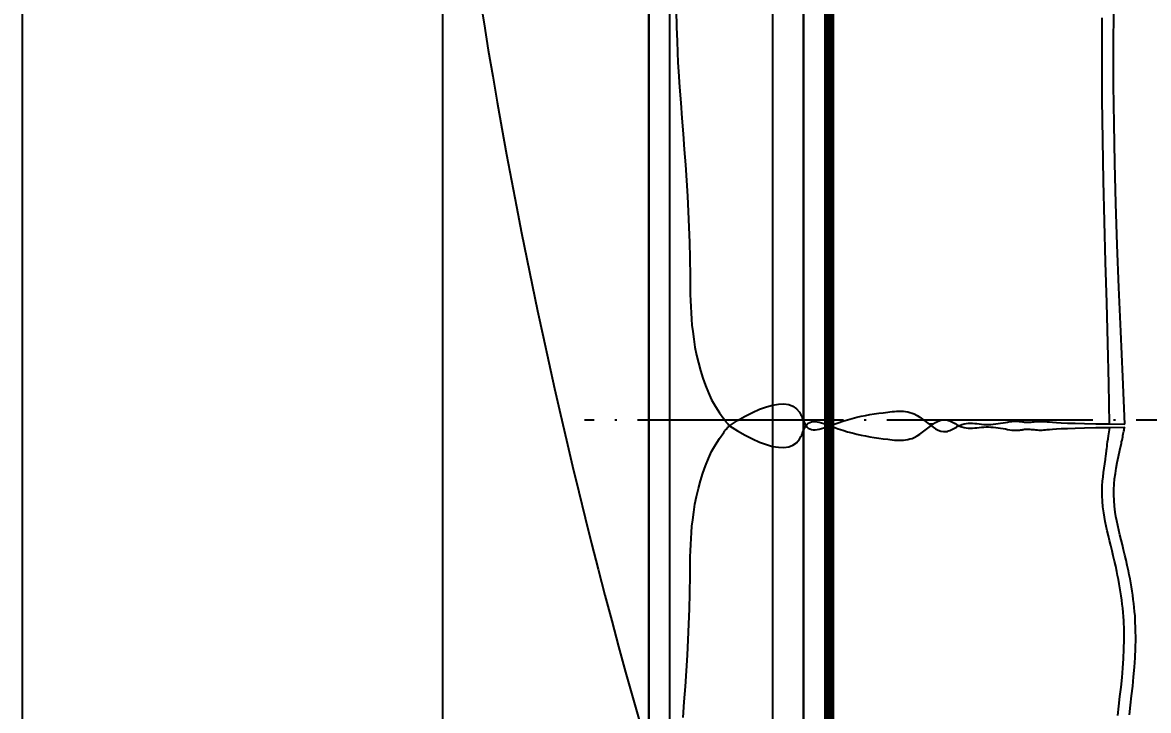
# Model space of a CAD drawing. Extents: x 11992 to 29481, y -6727 to 6811.
# Drawn here: x 11992 to 13085, y -2596 to -1928 of the extents above; entities that cross this region are included whole.
import ezdxf

# ---------------------------------------------------------------- set-up
doc = ezdxf.new("R2010")
doc.units = 0
doc.header["$MEASUREMENT"] = 0
doc.linetypes.add('DOTE', pattern=[2.42, 2, -0.2, 0.02, -0.2])
doc.layers.get('0').update_dxf_attribs({"color": 8, "linetype": 'CONTINUOUS'})
for name, color, linetype in [('FF-FINISH【完成面】', 8, 'CONTINUOUS'), ('WALL', 8, 'CONTINUOUS'), ('zoylight 4标注', 9, 'CONTINUOUS'), ('zoylight 5回路', 4, 'CONTINUOUS')]:
    doc.layers.add(name, color=color, linetype=linetype)
doc.layers.add('zoylight 1灯带', color=1, linetype='CONTINUOUS', lineweight=30)
doc.styles.add('XZC', font='SIMPLEX.SHX', dxfattribs={"width": 0.7, "bigfont": 'hztxt.shx'})
doc.linetypes.add('LED_LINE', pattern='A,12.7,-5.08,["LED",XZC,S=2.54,R=0,X=-2.54,Y=-1.27],-6.35', length=24.13)

msp = doc.modelspace()

# ---------------------------------------------------------------- linework, layer by layer
for p, q in [((12599.6, -4169.4, 559.6), (12599.6, 430.6, 559.6)), ((12599.6, -4169.4, 379.6), (12599.6, 430.6, 379.6)), ((12599.6, -669.4, -2440.4), (12599.6, -3969.4, -2440.4)), ((12749.6, -3145.1, -2454.7), (12749.6, -1309.2, -2296.9)), ((12749.6, -1351.3, -2454.7), (12749.6, -2152.9, -1603.9)), ((12749.6, -1427.7, -2074.7), (12749.6, -3178.8, -2024.7)), ((12626.1, -1916.2, -2140.4), (12626.5, -1932.8, -2140.4)), ((13039.6, -1963.2, -2140.4), (13039.8, -1923.6, -2140.4)), ((13050.8, -1952.3, -2140.4), (13051.1, -1915.9, -2140.4)), ((12626.5, -1932.8, -2140.4), (12627, -1946.3, -2140.4)), ((12627, -1946.3, -2140.4), (12627.4, -1957.4, -2140.4)), ((13050.8, -1989.1, -2140.4), (13050.8, -1952.3, -2140.4)), ((12627.4, -1957.4, -2140.4), (12627.9, -1967, -2140.4)), ((12627.9, -1967, -2140.4), (12628.5, -1975.8, -2140.4)), ((13039.8, -2002.8, -2140.4), (13039.6, -1963.2, -2140.4)), ((12628.5, -1975.8, -2140.4), (12629.5, -1990.9, -2140.4)), ((13051.3, -2026.5, -2140.4), (13050.8, -1989.1, -2140.4)), ((12629.5, -1990.9, -2140.4), (12630.6, -2006, -2140.4)), ((12630.6, -2006, -2140.4), (12631.7, -2021.1, -2140.4)), ((13040.3, -2042.4, -2140.4), (13039.8, -2002.8, -2140.4)), ((12631.7, -2021.1, -2140.4), (12632.8, -2036.2, -2140.4)), ((13052, -2064.7, -2140.4), (13051.3, -2026.5, -2140.4)), ((12632.8, -2036.2, -2140.4), (12634, -2051.3, -2140.4)), ((13041, -2081.9, -2140.4), (13040.3, -2042.4, -2140.4)), ((12634, -2051.3, -2140.4), (12635.1, -2066.4, -2140.4)), ((13053.1, -2103.8, -2140.4), (13052, -2064.7, -2140.4)), ((12635.1, -2066.4, -2140.4), (12636.1, -2081.5, -2140.4)), ((12636.1, -2081.5, -2140.4), (12637.1, -2096.6, -2140.4)), ((13041.9, -2121.4, -2140.4), (13041, -2081.9, -2140.4)), ((12637.1, -2096.6, -2140.4), (12637.9, -2111.6, -2140.4)), ((12749.6, -2103.1, -2024.7), (12749.6, -2137.7, -2024.7)), ((13054.4, -2143.9, -2140.4), (13053.1, -2103.8, -2140.4)), ((12637.9, -2111.6, -2140.4), (12638.6, -2126.7, -2140.4)), ((12638.6, -2126.7, -2140.4), (12639.1, -2141.7, -2140.4)), ((13043, -2160.9, -2140.4), (13041.9, -2121.4, -2140.4)), ((12639.1, -2141.7, -2140.4), (12639.4, -2156.7, -2140.4)), ((12749.6, -3288.5, -2454.7), (12749.6, -2148.3, -1603.9)), ((13055.9, -2185.3, -2140.4), (13054.4, -2143.9, -2140.4)), ((12639.4, -2156.7, -2140.4), (12639.5, -2162.6, -2140.4)), ((12639.5, -2162.6, -2140.4), (12639.6, -2168.5, -2140.4)), ((13044.1, -2200.2, -2140.4), (13043, -2160.9, -2140.4)), ((12639.6, -2168.5, -2140.4), (12639.6, -2174.4, -2140.4)), ((12639.6, -2174.4, -2140.4), (12639.7, -2180.3, -2140.4)), ((12749.6, -2169.6, -2024.7), (12749.6, -2498.9, -2020.1)), ((12639.7, -2180.3, -2140.4), (12639.8, -2186.2, -2140.4)), ((13057.7, -2227.9, -2140.4), (13055.9, -2185.3, -2140.4)), ((12639.8, -2186.2, -2140.4), (12639.9, -2192.1, -2140.4)), ((12639.9, -2192.1, -2140.4), (12640.1, -2198, -2140.4)), ((12640.1, -2198, -2140.4), (12640.3, -2204, -2140.4)), ((12640.3, -2204, -2140.4), (12640.6, -2210, -2140.4)), ((13045.1, -2239.5, -2140.4), (13044.1, -2200.2, -2140.4)), ((12640.6, -2210, -2140.4), (12641, -2215.9, -2140.4)), ((12641, -2215.9, -2140.4), (12641.5, -2221.9, -2140.4)), ((12641.5, -2221.9, -2140.4), (12642.2, -2227.9, -2140.4)), ((12642.2, -2227.9, -2140.4), (12643.2, -2235.6, -2140.4)), ((12749.6, -2310.4, -1607), (12749.6, -2223.1, -2015)), ((13059.6, -2272.1, -2140.4), (13057.7, -2227.9, -2140.4)), ((12643.2, -2235.6, -2140.4), (12644.4, -2243.2, -2140.4)), ((13046.1, -2278.7, -2140.4), (13045.1, -2239.5, -2140.4)), ((12644.4, -2243.2, -2140.4), (12645.9, -2250.9, -2140.4)), ((12645.9, -2250.9, -2140.4), (12647.7, -2258.4, -2140.4)), ((12647.7, -2258.4, -2140.4), (12649.7, -2265.9, -2140.4)), ((12649.7, -2265.9, -2140.4), (12652, -2273.2, -2140.4)), ((12652, -2273.2, -2140.4), (12654.5, -2280.4, -2140.4)), ((13061.7, -2317.9, -2140.4), (13059.6, -2272.1, -2140.4)), ((12654.5, -2280.4, -2140.4), (12657.4, -2287.4, -2140.4)), ((13046.9, -2317.7, -2140.4), (13046.1, -2278.7, -2140.4)), ((12657.4, -2287.4, -2140.4), (12660.6, -2294.2, -2140.4)), ((12660.6, -2294.2, -2140.4), (12664.2, -2300.8, -2140.4)), ((12664.2, -2300.8, -2140.4), (12668.1, -2307, -2140.4)), ((12700.2, -2306.5, -2140.4), (12707.1, -2303.4, -2140.4)), ((12707.1, -2303.4, -2140.4), (12713.7, -2301, -2140.4)), ((12713.7, -2301, -2140.4), (12719.8, -2299.4, -2140.4)), ((12719.8, -2299.4, -2140.4), (12725.5, -2298.4, -2140.4)), ((12725.5, -2298.4, -2140.4), (12730.7, -2298.3, -2140.4)), ((12730.7, -2298.3, -2140.4), (12735.4, -2299, -2140.4)), ((12735.4, -2299, -2140.4), (12739.5, -2300.5, -2140.4)), ((12739.5, -2300.5, -2140.4), (12743, -2302.9, -2140.4)), ((12743, -2302.9, -2140.4), (12745.8, -2306.2, -2140.4)), ((12745.8, -2306.2, -2140.4), (12746.6, -2307.5, -2140.4)), ((12827.1, -2306.8, -2140.4), (12831.5, -2306.2, -2140.4)), ((12831.5, -2306.2, -2140.4), (12833.7, -2306, -2140.4)), ((12833.7, -2306, -2140.4), (12835.8, -2305.8, -2140.4)), ((12835.8, -2305.8, -2140.4), (12838, -2305.6, -2140.4)), ((12838, -2305.6, -2140.4), (12840.2, -2305.4, -2140.4)), ((12840.2, -2305.4, -2140.4), (12842.3, -2305.3, -2140.4)), ((12842.3, -2305.3, -2140.4), (12844.5, -2305.3, -2140.4)), ((12844.5, -2305.3, -2140.4), (12846.7, -2305.4, -2140.4)), ((12846.7, -2305.4, -2140.4), (12848.9, -2305.7, -2140.4)), ((12848.9, -2305.7, -2140.4), (12851, -2306, -2140.4)), ((12851, -2306, -2140.4), (12853.1, -2306.5, -2140.4)), ((12668.1, -2307, -2140.4), (12672.3, -2312.9, -2140.4)), ((12672.3, -2312.9, -2140.4), (12672.8, -2313.5, -2140.4)), ((12672.8, -2313.5, -2140.4), (12673.2, -2314, -2140.4)), ((12673.2, -2314, -2140.4), (12673.6, -2314.6, -2140.4)), ((12673.6, -2314.6, -2140.4), (12674.1, -2315.1, -2140.4)), ((12674.1, -2315.1, -2140.4), (12674.5, -2315.7, -2140.4)), ((12674.5, -2315.7, -2140.4), (12675, -2316.2, -2140.4)), ((12675, -2316.2, -2140.4), (12675.5, -2316.8, -2140.4)), ((12675.5, -2316.8, -2140.4), (12675.9, -2317.3, -2140.4)), ((12677.9, -2319.4, -2140.4), (12685.6, -2314.5, -2140.4)), ((12685.6, -2314.5, -2140.4), (12693, -2310.2, -2140.4)), ((12693, -2310.2, -2140.4), (12700.2, -2306.5, -2140.4)), ((12746.6, -2307.5, -2140.4), (12747.3, -2308.9, -2140.4)), ((12747.3, -2308.9, -2140.4), (12748, -2310.3, -2140.4)), ((12748, -2310.3, -2140.4), (12748.6, -2311.8, -2140.4)), ((12748.6, -2311.8, -2140.4), (12749.2, -2313.3, -2140.4)), ((12749.2, -2313.3, -2140.4), (12749.8, -2314.7, -2140.4)), ((12749.6, -2308.3, -1607.6), (12749.6, -2309.4, -2008.9)), ((12749.6, -2330.3, -2007.5), (12749.6, -2310.6, -2008.9)), ((12749.8, -2314.7, -2140.4), (12750.5, -2316.1, -2140.4)), ((12750.5, -2316.1, -2140.4), (12751.1, -2317.5, -2140.4)), ((12753.4, -2318, -2140.4), (12754.4, -2317.1, -2140.4)), ((12754.4, -2317.1, -2140.4), (12755.8, -2316.3, -2140.4)), ((12755.8, -2316.3, -2140.4), (12757.4, -2315.7, -2140.4)), ((12757.4, -2315.7, -2140.4), (12759.1, -2315.5, -2140.4)), ((12759.1, -2315.5, -2140.4), (12761, -2315.5, -2140.4)), ((12761, -2315.5, -2140.4), (12762.9, -2315.7, -2140.4)), ((12762.9, -2315.7, -2140.4), (12765, -2316.1, -2140.4)), ((12765, -2316.1, -2140.4), (12767.2, -2316.6, -2140.4)), ((12767.2, -2316.6, -2140.4), (12769.4, -2317.3, -2140.4)), ((12778.4, -2318.3, -2140.4), (12783.3, -2316.5, -2140.4)), ((12783.3, -2316.5, -2140.4), (12788, -2314.9, -2140.4)), ((12788, -2314.9, -2140.4), (12792.6, -2313.6, -2140.4)), ((12792.6, -2313.6, -2140.4), (12797, -2312.3, -2140.4)), ((12797, -2312.3, -2140.4), (12801.4, -2311.2, -2140.4)), ((12801.4, -2311.2, -2140.4), (12805.7, -2310.3, -2140.4)), ((12805.7, -2310.3, -2140.4), (12810, -2309.4, -2140.4)), ((12810, -2309.4, -2140.4), (12814.2, -2308.7, -2140.4)), ((12814.2, -2308.7, -2140.4), (12818.5, -2308, -2140.4)), ((12818.5, -2308, -2140.4), (12822.8, -2307.4, -2140.4)), ((12822.8, -2307.4, -2140.4), (12827.1, -2306.8, -2140.4)), ((12853.1, -2306.5, -2140.4), (12855.2, -2307.1, -2140.4)), ((12855.2, -2307.1, -2140.4), (12857.3, -2308, -2140.4)), ((12857.3, -2308, -2140.4), (12860, -2309.4, -2140.4)), ((12860, -2309.4, -2140.4), (12862.7, -2311.1, -2140.4)), ((12862.7, -2311.1, -2140.4), (12865.3, -2313, -2140.4)), ((12865.3, -2313, -2140.4), (12867.9, -2315, -2140.4)), ((12867.9, -2315, -2140.4), (12870.5, -2317, -2140.4)), ((12870.5, -2317, -2140.4), (12873, -2319, -2140.4)), ((12875.5, -2318, -2140.4), (12878, -2316.3, -2140.4)), ((12878, -2316.3, -2140.4), (12880.5, -2315, -2140.4)), ((12880.5, -2315, -2140.4), (12883, -2314.1, -2140.4)), ((12883, -2314.1, -2140.4), (12885.6, -2313.6, -2140.4)), ((12885.6, -2313.6, -2140.4), (12888.1, -2313.7, -2140.4)), ((12888.1, -2313.7, -2140.4), (12889.4, -2314, -2140.4)), ((12889.4, -2314, -2140.4), (12890.6, -2314.4, -2140.4)), ((12890.6, -2314.4, -2140.4), (12891.9, -2314.8, -2140.4)), ((12891.9, -2314.8, -2140.4), (12893.2, -2315.4, -2140.4)), ((12893.2, -2315.4, -2140.4), (12894.4, -2316.1, -2140.4)), ((12894.4, -2316.1, -2140.4), (12895.7, -2316.7, -2140.4)), ((12895.7, -2316.7, -2140.4), (12897, -2317.4, -2140.4)), ((12907.6, -2317.3, -2140.4), (12909.7, -2317.1, -2140.4)), ((12909.7, -2317.1, -2140.4), (12911.8, -2317, -2140.4)), ((12911.8, -2317, -2140.4), (12913.9, -2317.1, -2140.4)), ((12913.9, -2317.1, -2140.4), (12916, -2317.2, -2140.4)), ((12938.8, -2317.4, -2140.4), (12941.1, -2317, -2140.4)), ((12941.1, -2317, -2140.4), (12943.5, -2316.6, -2140.4)), ((12943.5, -2316.6, -2140.4), (12945.7, -2316.2, -2140.4)), ((12945.7, -2316.2, -2140.4), (12947.9, -2315.9, -2140.4)), ((12947.9, -2315.9, -2140.4), (12950.1, -2315.5, -2140.4)), ((12950.1, -2315.5, -2140.4), (12952.1, -2315.3, -2140.4)), ((12952.1, -2315.3, -2140.4), (12954, -2315.1, -2140.4)), ((12954, -2315.1, -2140.4), (12955.8, -2315, -2140.4)), ((12955.8, -2315, -2140.4), (12956.8, -2315, -2140.4)), ((12956.8, -2315, -2140.4), (12957.7, -2315, -2140.4)), ((12957.7, -2315, -2140.4), (12958.6, -2315.1, -2140.4)), ((12958.6, -2315.1, -2140.4), (12959.4, -2315.2, -2140.4)), ((12959.4, -2315.2, -2140.4), (12960.3, -2315.3, -2140.4)), ((12960.3, -2315.3, -2140.4), (12961.1, -2315.4, -2140.4)), ((12961.1, -2315.4, -2140.4), (12961.9, -2315.5, -2140.4)), ((12961.9, -2315.5, -2140.4), (12962.6, -2315.7, -2140.4)), ((12962.6, -2315.7, -2140.4), (12963.4, -2315.8, -2140.4)), ((12963.4, -2315.8, -2140.4), (12964.2, -2315.9, -2140.4)), ((12964.2, -2315.9, -2140.4), (12964.9, -2316, -2140.4)), ((12964.9, -2316, -2140.4), (12965.7, -2316, -2140.4)), ((12965.7, -2316, -2140.4), (12967, -2316.1, -2140.4)), ((12967, -2316.1, -2140.4), (12968.2, -2316, -2140.4)), ((12968.2, -2316, -2140.4), (12969.5, -2316, -2140.4)), ((12969.5, -2316, -2140.4), (12970.9, -2315.9, -2140.4)), ((12970.9, -2315.9, -2140.4), (12972.2, -2315.7, -2140.4)), ((12972.2, -2315.7, -2140.4), (12973.6, -2315.6, -2140.4)), ((12973.6, -2315.6, -2140.4), (12975.1, -2315.5, -2140.4)), ((12975.1, -2315.5, -2140.4), (12976.6, -2315.4, -2140.4)), ((12976.6, -2315.4, -2140.4), (12978.1, -2315.3, -2140.4)), ((12978.1, -2315.3, -2140.4), (12979.7, -2315.2, -2140.4)), ((12979.7, -2315.2, -2140.4), (12981.3, -2315.2, -2140.4)), ((12981.3, -2315.2, -2140.4), (12983, -2315.3, -2140.4)), ((12983, -2315.3, -2140.4), (12984.6, -2315.4, -2140.4)), ((12984.6, -2315.4, -2140.4), (12986.4, -2315.6, -2140.4)), ((12986.4, -2315.6, -2140.4), (12988.6, -2315.8, -2140.4)), ((12988.6, -2315.8, -2140.4), (12991.5, -2316, -2140.4)), ((12991.5, -2316, -2140.4), (12995.2, -2316.3, -2140.4)), ((12995.2, -2316.3, -2140.4), (12999.9, -2316.6, -2140.4)), ((12999.9, -2316.6, -2140.4), (13005.9, -2316.9, -2140.4)), ((13005.9, -2316.9, -2140.4), (13013.4, -2317.1, -2140.4)), ((13013.4, -2317.1, -2140.4), (13022.5, -2317.4, -2140.4)), ((12668.1, -2331.8, -2140.4), (12672.3, -2325.9, -2140.4)), ((12672.3, -2325.9, -2140.4), (12672.8, -2325.4, -2140.4)), ((12672.8, -2325.4, -2140.4), (12673.2, -2324.8, -2140.4)), ((12673.2, -2324.8, -2140.4), (12673.6, -2324.2, -2140.4)), ((12673.6, -2324.2, -2140.4), (12674.1, -2323.7, -2140.4)), ((12674.1, -2323.7, -2140.4), (12674.5, -2323.1, -2140.4)), ((12674.5, -2323.1, -2140.4), (12675, -2322.6, -2140.4)), ((12675, -2322.6, -2140.4), (12675.5, -2322.1, -2140.4)), ((12675.5, -2322.1, -2140.4), (12675.9, -2321.5, -2140.4)), ((12675.9, -2317.3, -2140.4), (12676.4, -2317.8, -2140.4)), ((12675.9, -2321.5, -2140.4), (12676.4, -2321, -2140.4)), ((12676.4, -2317.8, -2140.4), (12676.9, -2318.4, -2140.4)), ((12676.4, -2321, -2140.4), (12676.9, -2320.5, -2140.4)), ((12676.9, -2318.4, -2140.4), (12677.4, -2318.9, -2140.4)), ((12676.9, -2320.5, -2140.4), (12677.4, -2319.9, -2140.4)), ((12677.4, -2318.9, -2140.4), (12677.9, -2319.4, -2140.4)), ((12677.4, -2319.9, -2140.4), (12677.9, -2319.4, -2140.4)), ((12677.9, -2319.4, -2140.4), (12685.6, -2324.3, -2140.4)), ((12685.6, -2324.3, -2140.4), (12693, -2328.6, -2140.4)), ((12748, -2328.5, -2140.4), (12748.6, -2327, -2140.4)), ((12748.6, -2327, -2140.4), (12749.2, -2325.6, -2140.4)), ((12749.2, -2325.6, -2140.4), (12749.8, -2324.1, -2140.4)), ((12749.6, -2326.3, -2454.7), (12749.6, -2326.3, -2184.7)), ((12749.8, -2324.1, -2140.4), (12750.5, -2322.7, -2140.4)), ((12750.5, -2322.7, -2140.4), (12751.1, -2321.4, -2140.4)), ((12751.1, -2317.5, -2140.4), (12751.8, -2318.7, -2140.4)), ((12751.1, -2321.4, -2140.4), (12751.8, -2320.1, -2140.4)), ((12751.8, -2318.7, -2140.4), (12752.6, -2319.8, -2140.4)), ((12751.8, -2320.1, -2140.4), (12752.6, -2319, -2140.4)), ((12752.6, -2319, -2140.4), (12753.4, -2318, -2140.4)), ((12752.6, -2319.8, -2140.4), (12753.4, -2320.8, -2140.4)), ((12753.4, -2320.8, -2140.4), (12754.4, -2321.7, -2140.4)), ((12754.4, -2321.7, -2140.4), (12755.8, -2322.5, -2140.4)), ((12755.8, -2322.5, -2140.4), (12757.4, -2323.1, -2140.4)), ((12757.4, -2323.1, -2140.4), (12759.1, -2323.4, -2140.4)), ((12759.1, -2323.4, -2140.4), (12761, -2323.4, -2140.4)), ((12761, -2323.4, -2140.4), (12762.9, -2323.1, -2140.4)), ((12762.9, -2323.1, -2140.4), (12765, -2322.8, -2140.4)), ((12765, -2322.8, -2140.4), (12767.2, -2322.2, -2140.4)), ((12767.2, -2322.2, -2140.4), (12769.4, -2321.5, -2140.4)), ((12769.4, -2317.3, -2140.4), (12771.6, -2318.1, -2140.4)), ((12769.4, -2321.5, -2140.4), (12771.6, -2320.8, -2140.4)), ((12771.6, -2318.1, -2140.4), (12773.9, -2318.9, -2140.4)), ((12771.6, -2320.8, -2140.4), (12773.9, -2319.9, -2140.4)), ((12773.9, -2318.9, -2140.4), (12776.1, -2319.7, -2140.4)), ((12773.9, -2319.9, -2140.4), (12776.1, -2319.1, -2140.4)), ((12776.1, -2319.1, -2140.4), (12778.4, -2318.3, -2140.4)), ((12776.1, -2319.7, -2140.4), (12778.4, -2320.6, -2140.4)), ((12778.4, -2320.6, -2140.4), (12783.3, -2322.3, -2140.4)), ((12783.3, -2322.3, -2140.4), (12788, -2323.9, -2140.4)), ((12788, -2323.9, -2140.4), (12792.6, -2325.3, -2140.4)), ((12792.6, -2325.3, -2140.4), (12797, -2326.5, -2140.4)), ((12797, -2326.5, -2140.4), (12801.4, -2327.6, -2140.4)), ((12801.4, -2327.6, -2140.4), (12805.7, -2328.5, -2140.4)), ((12860, -2329.4, -2140.4), (12862.7, -2327.7, -2140.4)), ((12862.7, -2327.7, -2140.4), (12865.3, -2325.8, -2140.4)), ((12865.3, -2325.8, -2140.4), (12867.9, -2323.8, -2140.4)), ((12867.9, -2323.8, -2140.4), (12870.5, -2321.8, -2140.4)), ((12870.5, -2321.8, -2140.4), (12873, -2319.8, -2140.4)), ((12871.3, -2317.7, -2140.4), (12872.4, -2317.7, -2140.4)), ((12872.4, -2317.7, -2140.4), (12873.6, -2317.7, -2140.4)), ((12873, -2319.8, -2140.4), (12875.5, -2318, -2140.4)), ((12873, -2319, -2140.4), (12875.5, -2320.9, -2140.4)), ((12873.6, -2317.7, -2140.4), (12873.9, -2317.7, -2140.4)), ((12873.9, -2317.7, -2140.4), (12874.3, -2317.7, -2140.4)), ((12874.3, -2317.7, -2140.4), (12875.1, -2317.7, -2140.4)), ((12875.1, -2317.7, -2140.4), (12875.5, -2317.7, -2140.4)), ((12875.5, -2317.7, -2140.4), (12875.9, -2317.7, -2140.4)), ((12875.5, -2320.9, -2140.4), (12878, -2322.5, -2140.4)), ((12878, -2322.5, -2140.4), (12880.5, -2323.8, -2140.4)), ((12880.5, -2323.8, -2140.4), (12883, -2324.8, -2140.4)), ((12883, -2324.8, -2140.4), (12885.6, -2325.2, -2140.4)), ((12885.6, -2325.2, -2140.4), (12888.1, -2325.1, -2140.4)), ((12888.1, -2325.1, -2140.4), (12889.4, -2324.9, -2140.4)), ((12889.4, -2324.9, -2140.4), (12890.6, -2324.5, -2140.4)), ((12890.6, -2324.5, -2140.4), (12891.9, -2324, -2140.4)), ((12891.9, -2324, -2140.4), (12893.2, -2323.4, -2140.4)), ((12893.2, -2323.4, -2140.4), (12894.4, -2322.8, -2140.4)), ((12894.4, -2322.8, -2140.4), (12895.7, -2322.1, -2140.4)), ((12895.7, -2322.1, -2140.4), (12897, -2321.4, -2140.4)), ((12897, -2317.4, -2140.4), (12898.3, -2318.1, -2140.4)), ((12897, -2321.4, -2140.4), (12898.3, -2320.7, -2140.4)), ((12898.3, -2318.1, -2140.4), (12899.6, -2318.8, -2140.4)), ((12898.3, -2320.7, -2140.4), (12899.6, -2320, -2140.4)), ((12899.6, -2318.8, -2140.4), (12900.9, -2319.5, -2140.4)), ((12899.6, -2320, -2140.4), (12900.9, -2319.3, -2140.4)), ((12900.9, -2319.3, -2140.4), (12902.2, -2318.8, -2140.4)), ((12900.9, -2319.5, -2140.4), (12902.2, -2320.1, -2140.4)), ((12902.2, -2318.8, -2140.4), (12903.6, -2318.3, -2140.4)), ((12902.2, -2320.1, -2140.4), (12903.6, -2320.6, -2140.4)), ((12903.6, -2318.3, -2140.4), (12905.6, -2317.7, -2140.4)), ((12903.6, -2320.6, -2140.4), (12905.6, -2321.2, -2140.4)), ((12905.6, -2317.7, -2140.4), (12907.6, -2317.3, -2140.4)), ((12905.6, -2321.2, -2140.4), (12907.6, -2321.5, -2140.4)), ((12907.6, -2321.5, -2140.4), (12909.7, -2321.7, -2140.4)), ((12909.7, -2321.7, -2140.4), (12911.8, -2321.8, -2140.4)), ((12911.8, -2321.8, -2140.4), (12913.9, -2321.7, -2140.4)), ((12913.9, -2321.7, -2140.4), (12916, -2321.6, -2140.4)), ((12916, -2317.2, -2140.4), (12918.1, -2317.4, -2140.4)), ((12916, -2321.6, -2140.4), (12918.1, -2321.4, -2140.4)), ((12918.1, -2317.4, -2140.4), (12920.3, -2317.7, -2140.4)), ((12918.1, -2321.4, -2140.4), (12920.3, -2321.2, -2140.4)), ((12920.3, -2317.7, -2140.4), (12922.5, -2317.9, -2140.4)), ((12920.3, -2321.2, -2140.4), (12922.5, -2320.9, -2140.4)), ((12922.5, -2317.9, -2140.4), (12924.7, -2318.1, -2140.4)), ((12922.5, -2320.9, -2140.4), (12924.7, -2320.7, -2140.4)), ((12924.7, -2318.1, -2140.4), (12927, -2318.2, -2140.4)), ((12924.7, -2320.7, -2140.4), (12927, -2320.6, -2140.4)), ((12927, -2318.2, -2140.4), (12929.3, -2318.3, -2140.4)), ((12927, -2320.6, -2140.4), (12929.3, -2320.6, -2140.4)), ((12929.3, -2318.3, -2140.4), (12931.6, -2318.2, -2140.4)), ((12929.3, -2320.6, -2140.4), (12931.6, -2320.7, -2140.4)), ((12931.6, -2318.2, -2140.4), (12934, -2318, -2140.4)), ((12931.6, -2320.7, -2140.4), (12934, -2320.8, -2140.4)), ((12934, -2318, -2140.4), (12936.4, -2317.7, -2140.4)), ((12934, -2320.8, -2140.4), (12936.4, -2321.1, -2140.4)), ((12936.4, -2317.7, -2140.4), (12938.8, -2317.4, -2140.4)), ((12936.4, -2321.1, -2140.4), (12938.8, -2321.4, -2140.4)), ((12938.8, -2321.4, -2140.4), (12941.1, -2321.8, -2140.4)), ((12941.1, -2321.8, -2140.4), (12943.5, -2322.2, -2140.4)), ((12943.5, -2322.2, -2140.4), (12945.7, -2322.6, -2140.4)), ((12945.7, -2322.6, -2140.4), (12947.9, -2323, -2140.4)), ((12947.9, -2323, -2140.4), (12950.1, -2323.3, -2140.4)), ((12950.1, -2323.3, -2140.4), (12952.1, -2323.6, -2140.4)), ((12952.1, -2323.6, -2140.4), (12954, -2323.7, -2140.4)), ((12954, -2323.7, -2140.4), (12955.8, -2323.8, -2140.4)), ((12955.8, -2323.8, -2140.4), (12956.8, -2323.8, -2140.4)), ((12956.8, -2323.8, -2140.4), (12957.7, -2323.8, -2140.4)), ((12957.7, -2323.8, -2140.4), (12958.6, -2323.7, -2140.4)), ((12958.6, -2323.7, -2140.4), (12959.4, -2323.6, -2140.4)), ((12959.4, -2323.6, -2140.4), (12960.3, -2323.5, -2140.4)), ((12960.3, -2323.5, -2140.4), (12961.1, -2323.4, -2140.4)), ((12961.1, -2323.4, -2140.4), (12961.9, -2323.3, -2140.4)), ((12961.9, -2323.3, -2140.4), (12962.6, -2323.2, -2140.4)), ((12962.6, -2323.2, -2140.4), (12963.4, -2323.1, -2140.4)), ((12963.4, -2323.1, -2140.4), (12964.2, -2322.9, -2140.4)), ((12964.2, -2322.9, -2140.4), (12964.9, -2322.9, -2140.4)), ((12964.9, -2322.9, -2140.4), (12965.7, -2322.8, -2140.4)), ((12965.7, -2322.8, -2140.4), (12967, -2322.8, -2140.4)), ((12967, -2322.8, -2140.4), (12968.2, -2322.8, -2140.4)), ((12968.2, -2322.8, -2140.4), (12969.5, -2322.8, -2140.4)), ((12969.5, -2322.8, -2140.4), (12970.9, -2323, -2140.4)), ((12970.9, -2323, -2140.4), (12972.2, -2323.1, -2140.4)), ((12972.2, -2323.1, -2140.4), (12973.6, -2323.2, -2140.4)), ((12973.6, -2323.2, -2140.4), (12975.1, -2323.3, -2140.4)), ((12975.1, -2323.3, -2140.4), (12976.6, -2323.5, -2140.4)), ((12976.6, -2323.5, -2140.4), (12978.1, -2323.6, -2140.4)), ((12978.1, -2323.6, -2140.4), (12979.7, -2323.6, -2140.4)), ((12979.7, -2323.6, -2140.4), (12981.3, -2323.6, -2140.4)), ((12981.3, -2323.6, -2140.4), (12983, -2323.5, -2140.4)), ((12983, -2323.5, -2140.4), (12984.6, -2323.4, -2140.4)), ((12984.6, -2323.4, -2140.4), (12986.4, -2323.2, -2140.4)), ((12986.4, -2323.2, -2140.4), (12988.6, -2323, -2140.4)), ((12988.6, -2323, -2140.4), (12991.5, -2322.8, -2140.4)), ((12991.5, -2322.8, -2140.4), (12995.2, -2322.5, -2140.4)), ((12995.2, -2322.5, -2140.4), (12999.9, -2322.2, -2140.4)), ((12999.9, -2322.2, -2140.4), (13005.9, -2322, -2140.4)), ((13005.9, -2322, -2140.4), (13013.4, -2321.7, -2140.4)), ((13013.4, -2321.7, -2140.4), (13022.5, -2321.5, -2140.4)), ((13022.5, -2317.4, -2140.4), (13033.5, -2317.6, -2140.4)), ((13022.5, -2321.5, -2140.4), (13033.4, -2321.2, -2140.4)), ((13033.4, -2321.2, -2140.4), (13046.4, -2321.1, -2140.4)), ((13033.5, -2317.6, -2140.4), (13046.4, -2317.7, -2140.4)), ((13045.9, -2329.2, -2140.4), (13046.4, -2325.5, -2140.4)), ((13046.4, -2317.7, -2140.4), (13061.7, -2317.9, -2140.4)), ((13046.4, -2321.1, -2140.4), (13061.6, -2320.9, -2140.4)), ((13046.4, -2325.5, -2140.4), (13047, -2321.4, -2140.4)), ((13059.9, -2328.8, -2140.4), (13060.2, -2327.4, -2140.4)), ((13060.2, -2327.4, -2140.4), (13060.5, -2326, -2140.4)), ((13060.5, -2326, -2140.4), (13060.8, -2324.8, -2140.4)), ((13060.8, -2324.8, -2140.4), (13061, -2323.6, -2140.4)), ((13061, -2323.6, -2140.4), (13061.2, -2322.6, -2140.4)), ((13061.2, -2322.6, -2140.4), (13061.4, -2321.7, -2140.4)), ((13061.4, -2321.7, -2140.4), (13061.6, -2320.9, -2140.4)), ((12660.6, -2344.6, -2140.4), (12664.2, -2338.1, -2140.4)), ((12664.2, -2338.1, -2140.4), (12668.1, -2331.8, -2140.4)), ((12693, -2328.6, -2140.4), (12700.2, -2332.3, -2140.4)), ((12700.2, -2332.3, -2140.4), (12707.1, -2335.4, -2140.4)), ((12707.1, -2335.4, -2140.4), (12713.7, -2337.8, -2140.4)), ((12713.7, -2337.8, -2140.4), (12719.8, -2339.5, -2140.4)), ((12735.4, -2339.9, -2140.4), (12739.5, -2338.3, -2140.4)), ((12739.5, -2338.3, -2140.4), (12743, -2335.9, -2140.4)), ((12743, -2335.9, -2140.4), (12745.8, -2332.6, -2140.4)), ((12745.8, -2332.6, -2140.4), (12746.6, -2331.3, -2140.4)), ((12746.6, -2331.3, -2140.4), (12747.3, -2329.9, -2140.4)), ((12747.3, -2329.9, -2140.4), (12748, -2328.5, -2140.4)), ((12805.7, -2328.5, -2140.4), (12810, -2329.4, -2140.4)), ((12810, -2329.4, -2140.4), (12814.2, -2330.2, -2140.4)), ((12814.2, -2330.2, -2140.4), (12818.5, -2330.8, -2140.4)), ((12818.5, -2330.8, -2140.4), (12822.8, -2331.5, -2140.4)), ((12822.8, -2331.5, -2140.4), (12827.1, -2332, -2140.4)), ((12827.1, -2332, -2140.4), (12831.5, -2332.6, -2140.4)), ((12831.5, -2332.6, -2140.4), (12833.7, -2332.8, -2140.4)), ((12833.7, -2332.8, -2140.4), (12835.8, -2333.1, -2140.4)), ((12835.8, -2333.1, -2140.4), (12838, -2333.3, -2140.4)), ((12838, -2333.3, -2140.4), (12840.2, -2333.4, -2140.4)), ((12840.2, -2333.4, -2140.4), (12842.3, -2333.5, -2140.4)), ((12842.3, -2333.5, -2140.4), (12844.5, -2333.5, -2140.4)), ((12844.5, -2333.5, -2140.4), (12846.7, -2333.4, -2140.4)), ((12846.7, -2333.4, -2140.4), (12848.9, -2333.2, -2140.4)), ((12848.9, -2333.2, -2140.4), (12851, -2332.8, -2140.4)), ((12851, -2332.8, -2140.4), (12853.1, -2332.3, -2140.4)), ((12853.1, -2332.3, -2140.4), (12855.2, -2331.7, -2140.4)), ((12855.2, -2331.7, -2140.4), (12857.3, -2330.9, -2140.4)), ((12857.3, -2330.9, -2140.4), (12860, -2329.4, -2140.4)), ((13044.5, -2339.7, -2140.4), (13044.7, -2337.6, -2140.4)), ((13044.7, -2337.6, -2140.4), (13045, -2335.1, -2140.4)), ((13045, -2335.1, -2140.4), (13045.4, -2332.3, -2140.4)), ((13045.4, -2332.3, -2140.4), (13045.9, -2329.2, -2140.4)), ((13056.9, -2343, -2140.4), (13058.3, -2336.5, -2140.4)), ((13058.3, -2336.5, -2140.4), (13058.6, -2335, -2140.4)), ((13058.6, -2335, -2140.4), (13059, -2333.4, -2140.4)), ((13059, -2333.4, -2140.4), (13059.3, -2331.8, -2140.4)), ((13059.3, -2331.8, -2140.4), (13059.6, -2330.3, -2140.4)), ((13059.6, -2330.3, -2140.4), (13059.9, -2328.8, -2140.4)), ((12657.4, -2351.4, -2140.4), (12660.6, -2344.6, -2140.4)), ((12719.8, -2339.5, -2140.4), (12725.5, -2340.4, -2140.4)), ((12725.5, -2340.4, -2140.4), (12730.7, -2340.5, -2140.4)), ((12730.7, -2340.5, -2140.4), (12735.4, -2339.9, -2140.4)), ((13042.8, -2352.3, -2140.4), (13043.4, -2348.3, -2140.4)), ((13043.4, -2348.3, -2140.4), (13043.5, -2347.1, -2140.4)), ((13043.5, -2347.1, -2140.4), (13043.7, -2345.9, -2140.4)), ((13043.7, -2345.9, -2140.4), (13043.8, -2344.6, -2140.4)), ((13043.8, -2344.6, -2140.4), (13044, -2343.2, -2140.4)), ((13044, -2343.2, -2140.4), (13044.2, -2341.5, -2140.4)), ((13044.2, -2341.5, -2140.4), (13044.5, -2339.7, -2140.4)), ((13054.4, -2355, -2140.4), (13055.6, -2349.2, -2140.4)), ((13055.6, -2349.2, -2140.4), (13056.9, -2343, -2140.4)), ((12652, -2365.6, -2140.4), (12654.5, -2358.4, -2140.4)), ((12654.5, -2358.4, -2140.4), (12657.4, -2351.4, -2140.4)), ((13041.1, -2364.7, -2140.4), (13041.6, -2360.5, -2140.4)), ((13041.6, -2360.5, -2140.4), (13042.2, -2356.4, -2140.4)), ((13042.2, -2356.4, -2140.4), (13042.8, -2352.3, -2140.4)), ((13052.5, -2365.8, -2140.4), (13053.4, -2360.5, -2140.4)), ((13053.4, -2360.5, -2140.4), (13054.4, -2355, -2140.4)), ((12649.7, -2372.9, -2140.4), (12652, -2365.6, -2140.4)), ((12749.6, -2498.9, -2015.2), (12749.6, -2368, -2007.5)), ((12749.6, -2448.8, -2024.7), (12749.6, -2370.7, -2012.6)), ((13040.1, -2373.3, -2140.4), (13040.6, -2368.9, -2140.4)), ((13040.6, -2368.9, -2140.4), (13041.1, -2364.7, -2140.4)), ((13051.3, -2376.2, -2140.4), (13051.8, -2371, -2140.4)), ((13051.8, -2371, -2140.4), (13052.5, -2365.8, -2140.4)), ((12645.9, -2388, -2140.4), (12647.7, -2380.4, -2140.4)), ((12647.7, -2380.4, -2140.4), (12649.7, -2372.9, -2140.4)), ((13039.7, -2382.6, -2140.4), (13039.8, -2377.9, -2140.4)), ((13039.7, -2387.6, -2140.4), (13039.7, -2382.6, -2140.4)), ((13039.8, -2377.9, -2140.4), (13040.1, -2373.3, -2140.4)), ((13051, -2381.3, -2140.4), (13051.3, -2376.2, -2140.4)), ((13051, -2386.5, -2140.4), (13051, -2381.3, -2140.4)), ((12644.4, -2395.6, -2140.4), (12645.9, -2388, -2140.4)), ((13039.9, -2392.8, -2140.4), (13039.7, -2387.6, -2140.4)), ((13040.4, -2398.3, -2140.4), (13039.9, -2392.8, -2140.4)), ((13051.2, -2391.9, -2140.4), (13051, -2386.5, -2140.4)), ((13051.7, -2397.4, -2140.4), (13051.2, -2391.9, -2140.4)), ((12642.2, -2410.9, -2140.4), (12643.2, -2403.2, -2140.4)), ((12643.2, -2403.2, -2140.4), (12644.4, -2395.6, -2140.4)), ((12749.6, -2415.4, -2024.7), (12749.6, -2398.9, -2020.1)), ((13041.2, -2404.1, -2140.4), (13040.4, -2398.3, -2140.4)), ((13041.9, -2408.2, -2140.4), (13041.2, -2404.1, -2140.4)), ((13052.4, -2403.3, -2140.4), (13051.7, -2397.4, -2140.4)), ((13053.1, -2407.4, -2140.4), (13052.4, -2403.3, -2140.4)), ((12641.5, -2416.9, -2140.4), (12642.2, -2410.9, -2140.4)), ((12749.6, -2426.4, -2024.7), (12749.6, -2414.4, -2019.4)), ((13042.7, -2412.5, -2140.4), (13041.9, -2408.2, -2140.4)), ((13043.6, -2417, -2140.4), (13042.7, -2412.5, -2140.4)), ((13053.9, -2411.7, -2140.4), (13053.1, -2407.4, -2140.4)), ((13054.9, -2416.2, -2140.4), (13053.9, -2411.7, -2140.4)), ((12640.6, -2428.9, -2140.4), (12641, -2422.9, -2140.4)), ((12641, -2422.9, -2140.4), (12641.5, -2416.9, -2140.4)), ((13044.6, -2421.5, -2140.4), (13043.6, -2417, -2140.4)), ((13045.7, -2426.2, -2140.4), (13044.6, -2421.5, -2140.4)), ((13046.9, -2430.9, -2140.4), (13045.7, -2426.2, -2140.4)), ((13055.9, -2420.7, -2140.4), (13054.9, -2416.2, -2140.4)), ((13057, -2425.4, -2140.4), (13055.9, -2420.7, -2140.4)), ((13058.1, -2430.2, -2140.4), (13057, -2425.4, -2140.4)), ((12640.1, -2440.8, -2140.4), (12640.3, -2434.8, -2140.4)), ((12640.3, -2434.8, -2140.4), (12640.6, -2428.9, -2140.4)), ((13048.1, -2435.8, -2140.4), (13046.9, -2430.9, -2140.4)), ((13049.3, -2440.7, -2140.4), (13048.1, -2435.8, -2140.4)), ((13059.3, -2435, -2140.4), (13058.1, -2430.2, -2140.4)), ((13060.5, -2439.9, -2140.4), (13059.3, -2435, -2140.4)), ((12639.8, -2452.6, -2140.4), (12639.9, -2446.7, -2140.4)), ((12639.9, -2446.7, -2140.4), (12640.1, -2440.8, -2140.4)), ((13050.5, -2445.7, -2140.4), (13049.3, -2440.7, -2140.4)), ((13051.7, -2450.7, -2140.4), (13050.5, -2445.7, -2140.4)), ((13061.7, -2444.9, -2140.4), (13060.5, -2439.9, -2140.4)), ((13062.9, -2449.9, -2140.4), (13061.7, -2444.9, -2140.4)), ((12639.6, -2464.4, -2140.4), (12639.7, -2458.5, -2140.4)), ((12639.7, -2458.5, -2140.4), (12639.8, -2452.6, -2140.4)), ((13052.8, -2455.8, -2140.4), (13051.7, -2450.7, -2140.4)), ((13053.9, -2460.9, -2140.4), (13052.8, -2455.8, -2140.4)), ((13064.1, -2455, -2140.4), (13062.9, -2449.9, -2140.4)), ((13065.2, -2460.1, -2140.4), (13064.1, -2455, -2140.4)), ((12639.6, -2470.3, -2140.4), (12639.6, -2464.4, -2140.4)), ((12749.6, -2487.9, -2024.7), (12749.6, -2459.8, -2024.7)), ((13054.7, -2464.8, -2140.4), (13053.9, -2460.9, -2140.4)), ((13055.5, -2468.8, -2140.4), (13054.7, -2464.8, -2140.4)), ((13056.2, -2472.7, -2140.4), (13055.5, -2468.8, -2140.4)), ((13066, -2464.1, -2140.4), (13065.2, -2460.1, -2140.4)), ((13066.8, -2468, -2140.4), (13066, -2464.1, -2140.4)), ((13067.5, -2472, -2140.4), (13066.8, -2468, -2140.4)), ((12639.4, -2482.1, -2140.4), (12639.5, -2476.2, -2140.4)), ((12639.5, -2476.2, -2140.4), (12639.6, -2470.3, -2140.4)), ((12749.6, -2490.7, -2021.3), (12749.6, -2480.8, -2024.7)), ((13056.9, -2476.7, -2140.4), (13056.2, -2472.7, -2140.4)), ((13057.6, -2480.7, -2140.4), (13056.9, -2476.7, -2140.4)), ((13058.2, -2484.6, -2140.4), (13057.6, -2480.7, -2140.4)), ((13068.2, -2475.9, -2140.4), (13067.5, -2472, -2140.4)), ((13068.8, -2479.9, -2140.4), (13068.2, -2475.9, -2140.4)), ((13069.4, -2483.9, -2140.4), (13068.8, -2479.9, -2140.4)), ((12639.1, -2497.1, -2140.4), (12639.4, -2482.1, -2140.4)), ((13058.7, -2488.6, -2140.4), (13058.2, -2484.6, -2140.4)), ((13059.2, -2492.6, -2140.4), (13058.7, -2488.6, -2140.4)), ((13069.9, -2487.9, -2140.4), (13069.4, -2483.9, -2140.4)), ((13070.4, -2491.8, -2140.4), (13069.9, -2487.9, -2140.4)), ((13070.9, -2495.8, -2140.4), (13070.4, -2491.8, -2140.4)), ((12638.6, -2512.1, -2140.4), (12639.1, -2497.1, -2140.4)), ((13059.6, -2496.6, -2140.4), (13059.2, -2492.6, -2140.4)), ((13060, -2500.6, -2140.4), (13059.6, -2496.6, -2140.4)), ((13060.3, -2504.6, -2140.4), (13060, -2500.6, -2140.4)), ((13071.2, -2499.8, -2140.4), (13070.9, -2495.8, -2140.4)), ((13071.6, -2503.8, -2140.4), (13071.2, -2499.8, -2140.4)), ((12637.9, -2527.2, -2140.4), (12638.6, -2512.1, -2140.4)), ((13060.6, -2508.6, -2140.4), (13060.3, -2504.6, -2140.4)), ((13061, -2517.8, -2140.4), (13060.6, -2508.6, -2140.4)), ((13071.8, -2507.8, -2140.4), (13071.6, -2503.8, -2140.4)), ((13072.2, -2517, -2140.4), (13071.8, -2507.8, -2140.4)), ((13061, -2527, -2140.4), (13061, -2517.8, -2140.4)), ((13072.3, -2526.2, -2140.4), (13072.2, -2517, -2140.4)), ((12637.1, -2542.2, -2140.4), (12637.9, -2527.2, -2140.4)), ((13060.8, -2536.2, -2140.4), (13061, -2527, -2140.4)), ((13071.7, -2544.6, -2140.4), (13072.1, -2535.4, -2140.4)), ((13072.1, -2535.4, -2140.4), (13072.3, -2526.2, -2140.4)), ((12636.1, -2557.3, -2140.4), (12637.1, -2542.2, -2140.4)), ((13059.8, -2554.6, -2140.4), (13060.4, -2545.4, -2140.4)), ((13060.4, -2545.4, -2140.4), (13060.8, -2536.2, -2140.4)), ((13071, -2553.8, -2140.4), (13071.7, -2544.6, -2140.4)), ((12635.1, -2572.4, -2140.4), (12636.1, -2557.3, -2140.4)), ((13059, -2563.8, -2140.4), (13059.8, -2554.6, -2140.4)), ((13070.2, -2563.1, -2140.4), (13071, -2553.8, -2140.4)), ((13058.1, -2573, -2140.4), (13059, -2563.8, -2140.4)), ((13069.3, -2572.3, -2140.4), (13070.2, -2563.1, -2140.4)), ((12634, -2587.5, -2140.4), (12635.1, -2572.4, -2140.4)), ((13057, -2582.3, -2140.4), (13058.1, -2573, -2140.4)), ((13068.3, -2581.5, -2140.4), (13069.3, -2572.3, -2140.4)), ((12632.8, -2602.6, -2140.4), (12634, -2587.5, -2140.4)), ((13055.9, -2591.5, -2140.4), (13057, -2582.3, -2140.4)), ((13067.2, -2590.7, -2140.4), (13068.3, -2581.5, -2140.4)), ((13054.8, -2600.7, -2140.4), (13055.9, -2591.5, -2140.4)), ((13066.1, -2600, -2140.4), (13067.2, -2590.7, -2140.4))]:
    msp.add_line(p, q)
at = {"elevation": 0}
msp.add_lwpolyline([(12719.6, 430.6), (12719.6, -3969.5)], dxfattribs=at)
at = {"layer": 'FF-FINISH【完成面】'}
msp.add_line((12619.6, -789.5), (12619.6, -3949.5), dxfattribs=at)
at = {"layer": 'WALL'}
for p, q in [((12599.6, -3569.5), (12599.6, -669.5)), ((12399.6, -4169.5), (12399.6, -769.5))]:
    msp.add_line(p, q, dxfattribs=at)
at = {"layer": 'zoylight 1灯带', "linetype": 'LED_LINE', "ltscale": 20, "const_width": 10, "elevation": -40.4}
msp.add_lwpolyline([(12774.8, -769.4), (12774.8, -3969.5)], dxfattribs=at)
at = {"layer": 'zoylight 4标注', "color": 9, "linetype": 'DOTE', "ltscale": 100}
msp.add_line((15208.7, -2313.9, -2140.4), (12537.1, -2313.9, -2140.4), dxfattribs=at)
at = {"layer": 'zoylight 5回路', "color": 8, "linetype": 'Continuous'}
msp.add_lwpolyline([(11991.6, 6810.7), (29481.3, 6810.7), (29481.3, -6701.7), (11991.6, -6701.7)], close=True, dxfattribs=at)
at = {"layer": 'zoylight 5回路', "linetype": 'Continuous'}
msp.add_arc((18264, -986), 5900.3, 167.20232, 199.22627, dxfattribs=at)

doc.saveas('drawing.dxf')
